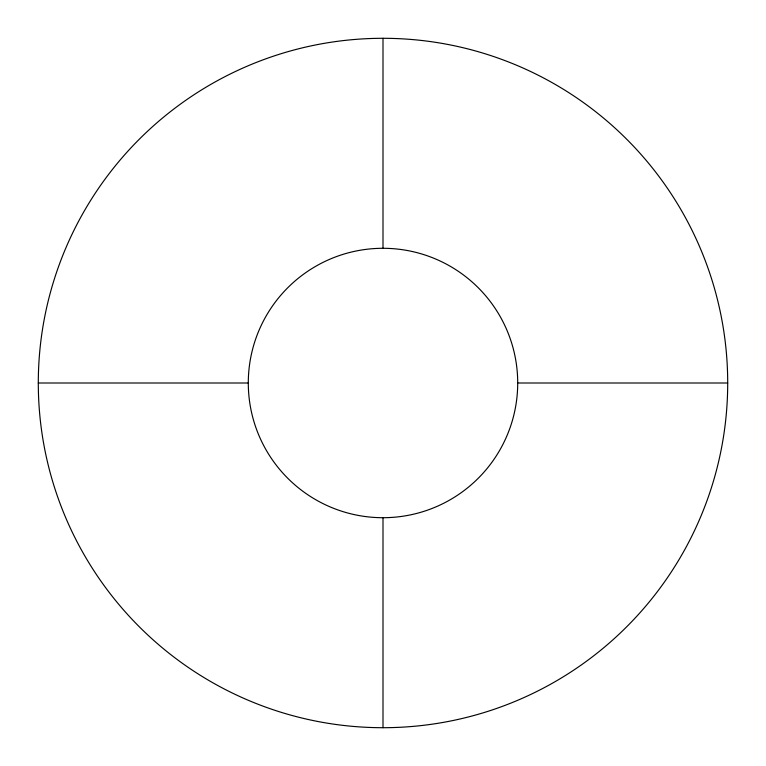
<?xml version="1.0" encoding="UTF-8"?>
<svg xmlns="http://www.w3.org/2000/svg" width="766" height="766" viewBox="0 0 766 766"><rect width="100%" height="100%" fill="white"/><g stroke="black" fill="none" stroke-linecap="round" stroke-linejoin="round"><path stroke-width="1.15" d="M38.3 383L248.289 383M517.711 383A134.711 134.711 0 0 0 315.649 266.338A134.711 134.711 0 0 0 315.649 499.662A134.711 134.711 0 0 0 517.711 383L727.7 383A344.7 344.7 0 0 0 210.65 84.48A344.7 344.7 0 0 0 210.65 681.52A344.7 344.7 0 0 0 727.7 383M383 38.3L383 248.289M383 517.711L383 727.7"/></g></svg>
